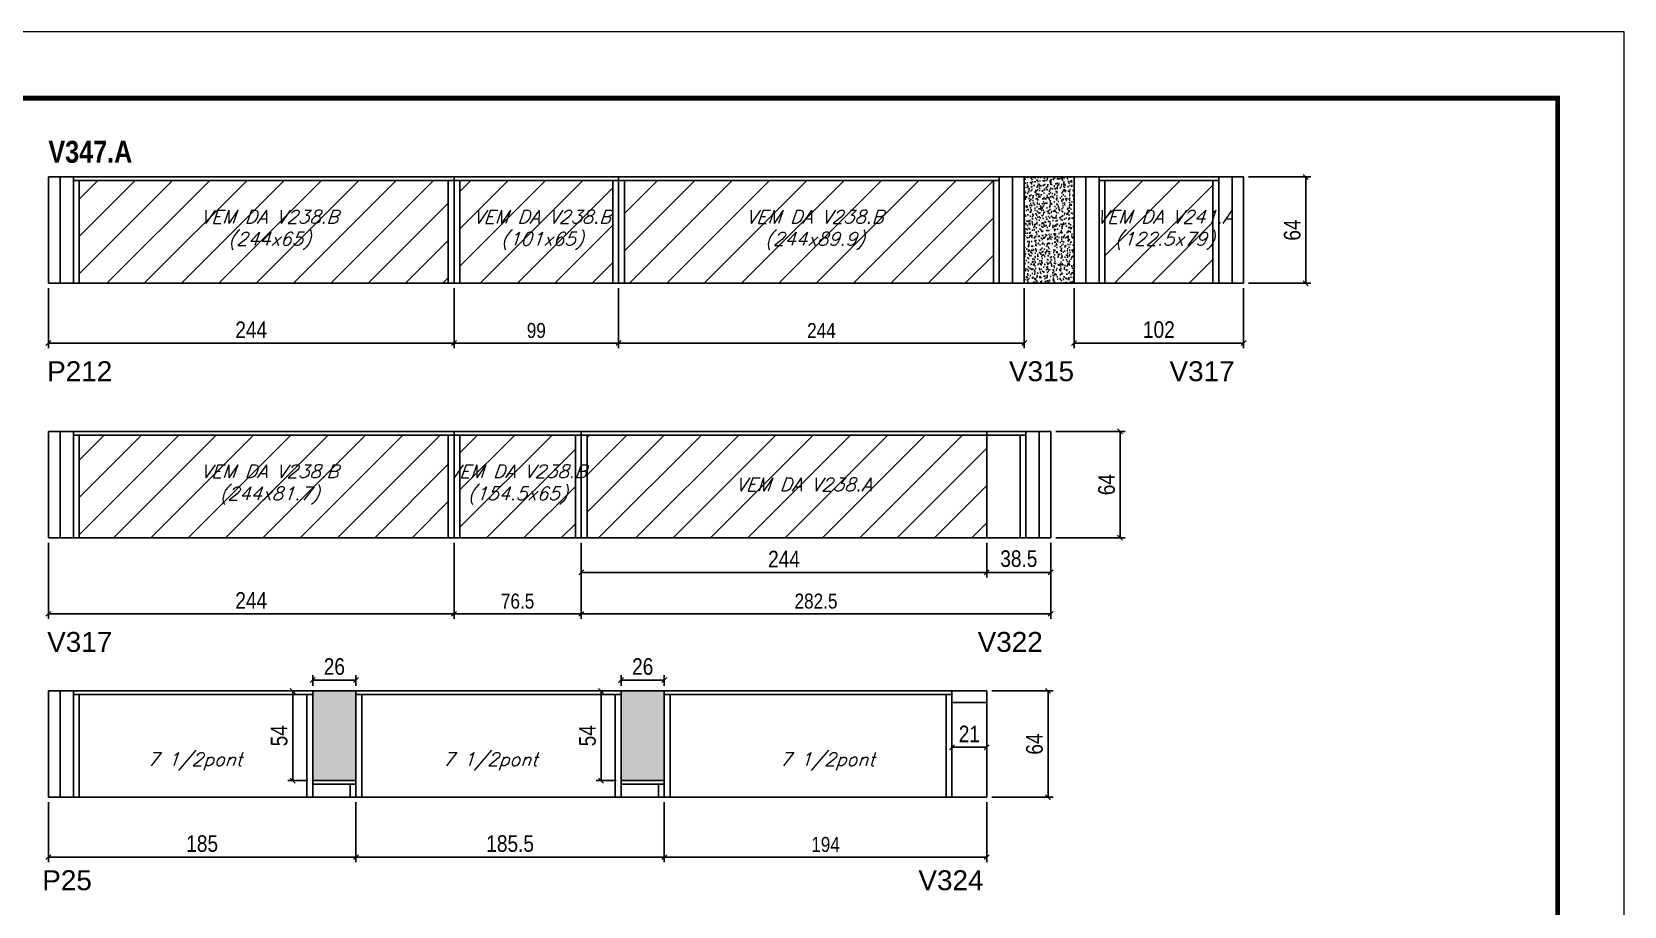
# Model space of a CAD drawing. Extents: x 13154 to 22413, y 1253 to 30260.
# Drawn here: x 13682 to 14639, y 20154 to 20681 of the extents above; entities that cross this region are included whole.
import ezdxf

# ---------------------------------------------------------------- set-up
doc = ezdxf.new("R2010")
doc.units = 0
doc.linetypes.add('DASHED', pattern=[0.75, 0.5, -0.25])
for name, color, linetype in [('5', 5, 'Continuous'), ('COTA', 241, 'Continuous'), ('NOMENCLATURA', 7, 'Continuous'), ('Painéis', 200, 'Continuous'), ('SARR_2.2x7', 40, 'Continuous'), ('SARR_3.5x7', 81, 'Continuous'), ('texto', 7, 'Continuous')]:
    doc.layers.add(name, color=color, linetype=linetype)
for name, color, linetype, lineweight in [('Folhas', 255, 'Continuous', 9), ('Hachura', 251, 'Continuous', 9), ('SARRAFO DE PRESSAO', 251, 'DASHED', 9)]:
    doc.layers.add(name, color=color, linetype=linetype, lineweight=lineweight)
doc.styles.add('COTA TECNICA', font='techl___.ttf', dxfattribs={"height": 10})
doc.styles.add('COTA TECNICA-50', font='techl___.ttf', dxfattribs={"height": 9})
doc.styles.add('Romans', font='romans.shx')
doc.styles.get("Standard").update_dxf_attribs({"font": 'arial.ttf'})
doc.styles.add('TECNICA', font='techb___.ttf', dxfattribs={"height": 10})
doc.dimstyles.new('COTA PAINEL-50', dxfattribs={"dimtxt": 9, "dimasz": 3, "dimexe": 3, "dimexo": 3, "dimgap": 3, "dimtad": 1, "dimdec": 1, "dimzin": 12, "dimdsep": 46, "dimtxsty": 'COTA TECNICA-50', "dimblk1": 'OBLIQUE', "dimblk2": 'OBLIQUE', "dimsah": 1, "dimcen": 0.9, "dimclrd": 4, "dimclre": 4, "dimclrt": 240, "dimadec": 1, "dimazin": 3, "dimtfac": 1, "dimtdec": 1, "dimtmove": 0, "dimatfit": 3, "dimfxl": 1, "dimtolj": 1, "dimtzin": 12, "dimarcsym": 0})
doc.dimstyles.new('PAINEL', dxfattribs={"dimtxt": 10, "dimasz": 3, "dimexe": 3, "dimexo": 3, "dimgap": 3, "dimtad": 1, "dimdec": 1, "dimzin": 12, "dimdsep": 46, "dimtxsty": 'COTA TECNICA', "dimblk1": 'OBLIQUE', "dimblk2": 'OBLIQUE', "dimsah": 1, "dimcen": 0.9, "dimclrd": 4, "dimclre": 4, "dimclrt": 240, "dimadec": 1, "dimazin": 3, "dimtfac": 1, "dimtdec": 1, "dimtmove": 0, "dimatfit": 3, "dimfxl": 1, "dimtolj": 1, "dimtzin": 12, "dimarcsym": 0})

# ---------------------------------------------------------------- blocks, each defined once
blk = doc.blocks.new('9999999999')
at = {"layer": 'Folhas'}
blk.add_lwpolyline([(98138.98, 34190.21), (99623.98, 34190.21), (99623.98, 35240.21), (98138.98, 35240.21)], close=True, dxfattribs=at)
at = {"layer": 'Folhas', "color": 30, "const_width": 3}
blk.add_lwpolyline([(98213.98, 34230.21), (99583.98, 34230.21), (99583.98, 35200.21), (98213.98, 35200.21)], close=True, dxfattribs=at)
blk = doc.blocks.new('_Oblique')
at = {"color": 0, "linetype": 'ByBlock', "lineweight": -2}
blk.add_line((-0.5, -0.5), (0.5, 0.5), dxfattribs=at)
blk = doc.blocks.new('*D17')
at = {"layer": 'COTA', "color": 4, "linetype": 'ByBlock', "lineweight": -2, "transparency": 16777216}
for p, q in [((13935.48, 20526.24), (13935.48, 20490.16)), ((14034.48, 20526.24), (14034.48, 20490.16)), ((13935.48, 20493.16), (14034.48, 20493.16))]:
    blk.add_line(p, q, dxfattribs=at)
at = {"layer": 'Defpoints', "color": 0, "linetype": 'ByBlock', "transparency": 16777216}
for p in [(13935.48, 20529.24), (14034.48, 20529.24), (14034.48, 20493.16)]:
    blk.add_point(p, dxfattribs=at)
at = {"layer": 'COTA', "color": 4, "linetype": 'ByBlock', "lineweight": -2, "transparency": 16777216, "xscale": 3, "yscale": 3, "zscale": 3, "rotation": 180}
blk.add_blockref('_Oblique', (13935.48, 20493.16), dxfattribs=at)
at = {"layer": 'COTA', "color": 4, "linetype": 'ByBlock', "lineweight": -2, "transparency": 16777216, "xscale": 3, "yscale": 3, "zscale": 3}
blk.add_blockref('_Oblique', (14034.48, 20493.16), dxfattribs=at)
at = {"layer": 'COTA', "color": 240, "linetype": 'ByBlock', "transparency": 16777216, "insert": (13984.98, 20500.73), "char_height": 9, "attachment_point": 5, "style": 'COTA TECNICA-50'}
blk.add_mtext('\\A1;99', dxfattribs=at)
blk = doc.blocks.new('*D677')
at = {"layer": 'COTA', "color": 4, "linetype": 'ByBlock', "lineweight": -2, "transparency": 16777216}
for p, q in [((14034.48, 20526.24), (14034.48, 20490.16)), ((14278.48, 20526.24), (14278.48, 20490.16)), ((14034.48, 20493.16), (14278.48, 20493.16))]:
    blk.add_line(p, q, dxfattribs=at)
at = {"layer": 'Defpoints', "color": 0, "linetype": 'ByBlock', "transparency": 16777216}
for p in [(14034.48, 20529.24), (14278.48, 20529.24), (14278.48, 20493.16)]:
    blk.add_point(p, dxfattribs=at)
at = {"layer": 'COTA', "color": 4, "linetype": 'ByBlock', "lineweight": -2, "transparency": 16777216, "xscale": 3, "yscale": 3, "zscale": 3, "rotation": 180}
blk.add_blockref('_Oblique', (14034.48, 20493.16), dxfattribs=at)
at = {"layer": 'COTA', "color": 4, "linetype": 'ByBlock', "lineweight": -2, "transparency": 16777216, "xscale": 3, "yscale": 3, "zscale": 3}
blk.add_blockref('_Oblique', (14278.48, 20493.16), dxfattribs=at)
at = {"layer": 'COTA', "color": 240, "linetype": 'ByBlock', "transparency": 16777216, "insert": (14156.48, 20500.72), "char_height": 9, "attachment_point": 5, "style": 'COTA TECNICA-50'}
blk.add_mtext('\\A1;244', dxfattribs=at)
blk = doc.blocks.new('*D678')
at = {"layer": 'COTA', "color": 4, "linetype": 'ByBlock', "lineweight": -2, "transparency": 16777216}
for p, q in [((13691.48, 20526.24), (13691.48, 20490.16)), ((13935.48, 20526.24), (13935.48, 20490.16)), ((13935.48, 20493.16), (13691.48, 20493.16))]:
    blk.add_line(p, q, dxfattribs=at)
at = {"layer": 'Defpoints', "color": 0, "linetype": 'ByBlock', "transparency": 16777216}
for p in [(13691.48, 20529.24), (13935.48, 20529.24), (13691.48, 20493.16)]:
    blk.add_point(p, dxfattribs=at)
at = {"layer": 'COTA', "color": 4, "linetype": 'ByBlock', "lineweight": -2, "transparency": 16777216, "xscale": 3, "yscale": 3, "zscale": 3, "rotation": 180}
blk.add_blockref('_Oblique', (13691.48, 20493.16), dxfattribs=at)
at = {"layer": 'COTA', "color": 4, "linetype": 'ByBlock', "lineweight": -2, "transparency": 16777216, "xscale": 3, "yscale": 3, "zscale": 3}
blk.add_blockref('_Oblique', (13935.48, 20493.16), dxfattribs=at)
at = {"layer": 'COTA', "color": 240, "linetype": 'ByBlock', "transparency": 16777216, "insert": (13813.48, 20501.23), "char_height": 10, "attachment_point": 5, "style": 'COTA TECNICA'}
blk.add_mtext('\\A1;244', dxfattribs=at)
blk = doc.blocks.new('*D679')
at = {"layer": 'COTA', "color": 4, "linetype": 'ByBlock', "lineweight": -2, "transparency": 16777216}
for p, q in [((14308.48, 20526.24), (14308.48, 20490.16)), ((14410.48, 20526.24), (14410.48, 20490.16)), ((14308.48, 20493.16), (14410.48, 20493.16))]:
    blk.add_line(p, q, dxfattribs=at)
at = {"layer": 'Defpoints', "color": 0, "linetype": 'ByBlock', "transparency": 16777216}
for p in [(14308.48, 20529.24), (14410.48, 20529.24), (14410.48, 20493.16)]:
    blk.add_point(p, dxfattribs=at)
at = {"layer": 'COTA', "color": 4, "linetype": 'ByBlock', "lineweight": -2, "transparency": 16777216, "xscale": 3, "yscale": 3, "zscale": 3, "rotation": 180}
blk.add_blockref('_Oblique', (14308.48, 20493.16), dxfattribs=at)
at = {"layer": 'COTA', "color": 4, "linetype": 'ByBlock', "lineweight": -2, "transparency": 16777216, "xscale": 3, "yscale": 3, "zscale": 3}
blk.add_blockref('_Oblique', (14410.48, 20493.16), dxfattribs=at)
at = {"layer": 'COTA', "color": 240, "linetype": 'ByBlock', "transparency": 16777216, "insert": (14359.48, 20501.26), "char_height": 10, "attachment_point": 5, "style": 'COTA TECNICA'}
blk.add_mtext('\\A1;102', dxfattribs=at)
blk = doc.blocks.new('*D680')
at = {"layer": 'COTA', "color": 4, "linetype": 'ByBlock', "lineweight": -2, "transparency": 16777216}
for p, q in [((14413.48, 20593.24), (14450.86, 20593.24)), ((14447.86, 20593.24), (14447.86, 20529.24)), ((14413.48, 20529.24), (14450.86, 20529.24))]:
    blk.add_line(p, q, dxfattribs=at)
at = {"layer": 'Defpoints', "color": 0, "linetype": 'ByBlock', "transparency": 16777216}
for p in [(14410.48, 20593.24), (14410.48, 20529.24), (14447.86, 20529.24)]:
    blk.add_point(p, dxfattribs=at)
at = {"layer": 'COTA', "color": 4, "linetype": 'ByBlock', "lineweight": -2, "transparency": 16777216, "xscale": 3, "yscale": 3, "zscale": 3}
for p, rotation in [((14447.86, 20593.24), 90), ((14447.86, 20529.24), 270)]:
    blk.add_blockref('_Oblique', p, dxfattribs=dict(at, rotation=rotation))
at = {"layer": 'COTA', "color": 240, "linetype": 'ByBlock', "transparency": 16777216, "insert": (14439.76, 20561.24), "char_height": 10, "attachment_point": 5, "rotation": 90, "style": 'COTA TECNICA'}
blk.add_mtext('\\A1;64', dxfattribs=at)
blk = doc.blocks.new('*D18')
at = {"layer": 'COTA', "color": 4, "linetype": 'ByBlock', "lineweight": -2, "transparency": 16777216}
for p, q in [((13935.48, 20372.99), (13935.48, 20327.2)), ((14011.98, 20372.99), (14011.98, 20327.2)), ((13935.48, 20330.2), (14011.98, 20330.2))]:
    blk.add_line(p, q, dxfattribs=at)
at = {"layer": 'Defpoints', "color": 0, "linetype": 'ByBlock', "transparency": 16777216}
for p in [(13935.48, 20375.99), (14011.98, 20375.99), (14011.98, 20330.2)]:
    blk.add_point(p, dxfattribs=at)
at = {"layer": 'COTA', "color": 4, "linetype": 'ByBlock', "lineweight": -2, "transparency": 16777216, "xscale": 3, "yscale": 3, "zscale": 3, "rotation": 180}
blk.add_blockref('_Oblique', (13935.48, 20330.2), dxfattribs=at)
at = {"layer": 'COTA', "color": 4, "linetype": 'ByBlock', "lineweight": -2, "transparency": 16777216, "xscale": 3, "yscale": 3, "zscale": 3}
blk.add_blockref('_Oblique', (14011.98, 20330.2), dxfattribs=at)
at = {"layer": 'COTA', "color": 240, "linetype": 'ByBlock', "transparency": 16777216, "insert": (13973.73, 20337.79), "char_height": 9, "attachment_point": 5, "style": 'COTA TECNICA-50'}
blk.add_mtext('\\A1;76.5', dxfattribs=at)
blk = doc.blocks.new('*D681')
at = {"layer": 'COTA', "color": 4, "linetype": 'ByBlock', "lineweight": -2, "transparency": 16777216}
for p, q in [((14011.98, 20372.99), (14011.98, 20327.2)), ((14294.48, 20372.99), (14294.48, 20327.2)), ((14011.98, 20330.2), (14294.48, 20330.2))]:
    blk.add_line(p, q, dxfattribs=at)
at = {"layer": 'Defpoints', "color": 0, "linetype": 'ByBlock', "transparency": 16777216}
for p in [(14011.98, 20375.99), (14294.48, 20375.99), (14294.48, 20330.2)]:
    blk.add_point(p, dxfattribs=at)
at = {"layer": 'COTA', "color": 4, "linetype": 'ByBlock', "lineweight": -2, "transparency": 16777216, "xscale": 3, "yscale": 3, "zscale": 3, "rotation": 180}
blk.add_blockref('_Oblique', (14011.98, 20330.2), dxfattribs=at)
at = {"layer": 'COTA', "color": 4, "linetype": 'ByBlock', "lineweight": -2, "transparency": 16777216, "xscale": 3, "yscale": 3, "zscale": 3}
blk.add_blockref('_Oblique', (14294.48, 20330.2), dxfattribs=at)
at = {"layer": 'COTA', "color": 240, "linetype": 'ByBlock', "transparency": 16777216, "insert": (14153.23, 20337.81), "char_height": 9, "attachment_point": 5, "style": 'COTA TECNICA-50'}
blk.add_mtext('\\A1;282.5', dxfattribs=at)
blk = doc.blocks.new('*D682')
at = {"layer": 'COTA', "color": 4, "linetype": 'ByBlock', "lineweight": -2, "transparency": 16777216}
for p, q in [((13691.48, 20372.99), (13691.48, 20327.2)), ((13935.48, 20372.99), (13935.48, 20327.2)), ((13935.48, 20330.2), (13691.48, 20330.2))]:
    blk.add_line(p, q, dxfattribs=at)
at = {"layer": 'Defpoints', "color": 0, "linetype": 'ByBlock', "transparency": 16777216}
for p in [(13691.48, 20375.99), (13935.48, 20375.99), (13691.48, 20330.2)]:
    blk.add_point(p, dxfattribs=at)
at = {"layer": 'COTA', "color": 4, "linetype": 'ByBlock', "lineweight": -2, "transparency": 16777216, "xscale": 3, "yscale": 3, "zscale": 3, "rotation": 180}
blk.add_blockref('_Oblique', (13691.48, 20330.2), dxfattribs=at)
at = {"layer": 'COTA', "color": 4, "linetype": 'ByBlock', "lineweight": -2, "transparency": 16777216, "xscale": 3, "yscale": 3, "zscale": 3}
blk.add_blockref('_Oblique', (13935.48, 20330.2), dxfattribs=at)
at = {"layer": 'COTA', "color": 240, "linetype": 'ByBlock', "transparency": 16777216, "insert": (13813.48, 20338.27), "char_height": 10, "attachment_point": 5, "style": 'COTA TECNICA'}
blk.add_mtext('\\A1;244', dxfattribs=at)
blk = doc.blocks.new('*D683')
at = {"layer": 'COTA', "color": 4, "linetype": 'ByBlock', "lineweight": -2, "transparency": 16777216}
for p, q in [((14297.48, 20439.99), (14339.15, 20439.99)), ((14336.15, 20439.99), (14336.15, 20375.99)), ((14297.48, 20375.99), (14339.15, 20375.99))]:
    blk.add_line(p, q, dxfattribs=at)
at = {"layer": 'Defpoints', "color": 0, "linetype": 'ByBlock', "transparency": 16777216}
for p in [(14294.48, 20439.99), (14294.48, 20375.99), (14336.15, 20375.99)]:
    blk.add_point(p, dxfattribs=at)
at = {"layer": 'COTA', "color": 4, "linetype": 'ByBlock', "lineweight": -2, "transparency": 16777216, "xscale": 3, "yscale": 3, "zscale": 3}
for p, rotation in [((14336.15, 20439.99), 90), ((14336.15, 20375.99), 270)]:
    blk.add_blockref('_Oblique', p, dxfattribs=dict(at, rotation=rotation))
at = {"layer": 'COTA', "color": 240, "linetype": 'ByBlock', "transparency": 16777216, "insert": (14328.05, 20407.99), "char_height": 10, "attachment_point": 5, "rotation": 90, "style": 'COTA TECNICA'}
blk.add_mtext('\\A1;64', dxfattribs=at)
blk = doc.blocks.new('*D698')
at = {"layer": 'COTA', "color": 4, "linetype": 'ByBlock', "lineweight": -2, "transparency": 16777216}
for p, q in [((14061.98, 20216.8), (14061.98, 20180.71)), ((14255.98, 20216.8), (14255.98, 20180.71)), ((14061.98, 20183.71), (14255.98, 20183.71))]:
    blk.add_line(p, q, dxfattribs=at)
at = {"layer": 'Defpoints', "color": 0, "linetype": 'ByBlock', "transparency": 16777216}
for p in [(14061.98, 20219.8), (14255.98, 20219.8), (14255.98, 20183.71)]:
    blk.add_point(p, dxfattribs=at)
at = {"layer": 'COTA', "color": 4, "linetype": 'ByBlock', "lineweight": -2, "transparency": 16777216, "xscale": 3, "yscale": 3, "zscale": 3, "rotation": 180}
blk.add_blockref('_Oblique', (14061.98, 20183.71), dxfattribs=at)
at = {"layer": 'COTA', "color": 4, "linetype": 'ByBlock', "lineweight": -2, "transparency": 16777216, "xscale": 3, "yscale": 3, "zscale": 3}
blk.add_blockref('_Oblique', (14255.98, 20183.71), dxfattribs=at)
at = {"layer": 'COTA', "color": 240, "linetype": 'ByBlock', "transparency": 16777216, "insert": (14158.98, 20191.31), "char_height": 9, "attachment_point": 5, "style": 'COTA TECNICA-50'}
blk.add_mtext('\\A1;194', dxfattribs=at)
blk = doc.blocks.new('*D699')
at = {"layer": 'COTA', "color": 4, "linetype": 'ByBlock', "lineweight": -2, "transparency": 16777216}
for p, q in [((13876.48, 20216.8), (13876.48, 20180.71)), ((14061.98, 20216.8), (14061.98, 20180.71)), ((14061.98, 20183.71), (13876.48, 20183.71))]:
    blk.add_line(p, q, dxfattribs=at)
at = {"layer": 'Defpoints', "color": 0, "linetype": 'ByBlock', "transparency": 16777216}
for p in [(13876.48, 20219.8), (14061.98, 20219.8), (13876.48, 20183.71)]:
    blk.add_point(p, dxfattribs=at)
at = {"layer": 'COTA', "color": 4, "linetype": 'ByBlock', "lineweight": -2, "transparency": 16777216, "xscale": 3, "yscale": 3, "zscale": 3, "rotation": 180}
blk.add_blockref('_Oblique', (13876.48, 20183.71), dxfattribs=at)
at = {"layer": 'COTA', "color": 4, "linetype": 'ByBlock', "lineweight": -2, "transparency": 16777216, "xscale": 3, "yscale": 3, "zscale": 3}
blk.add_blockref('_Oblique', (14061.98, 20183.71), dxfattribs=at)
at = {"layer": 'COTA', "color": 240, "linetype": 'ByBlock', "transparency": 16777216, "insert": (13969.23, 20191.84), "char_height": 10, "attachment_point": 5, "style": 'COTA TECNICA'}
blk.add_mtext('\\A1;185.5', dxfattribs=at)
blk = doc.blocks.new('*D700')
at = {"layer": 'COTA', "color": 4, "linetype": 'ByBlock', "lineweight": -2, "transparency": 16777216}
for p, q in [((13691.48, 20216.8), (13691.48, 20180.71)), ((13876.48, 20216.8), (13876.48, 20180.71)), ((13876.48, 20183.71), (13691.48, 20183.71))]:
    blk.add_line(p, q, dxfattribs=at)
at = {"layer": 'Defpoints', "color": 0, "linetype": 'ByBlock', "transparency": 16777216}
for p in [(13691.48, 20219.8), (13876.48, 20219.8), (13691.48, 20183.71)]:
    blk.add_point(p, dxfattribs=at)
at = {"layer": 'COTA', "color": 4, "linetype": 'ByBlock', "lineweight": -2, "transparency": 16777216, "xscale": 3, "yscale": 3, "zscale": 3, "rotation": 180}
blk.add_blockref('_Oblique', (13691.48, 20183.71), dxfattribs=at)
at = {"layer": 'COTA', "color": 4, "linetype": 'ByBlock', "lineweight": -2, "transparency": 16777216, "xscale": 3, "yscale": 3, "zscale": 3}
blk.add_blockref('_Oblique', (13876.48, 20183.71), dxfattribs=at)
at = {"layer": 'COTA', "color": 240, "linetype": 'ByBlock', "transparency": 16777216, "insert": (13783.98, 20191.84), "char_height": 10, "attachment_point": 5, "style": 'COTA TECNICA'}
blk.add_mtext('\\A1;185', dxfattribs=at)
blk = doc.blocks.new('*D701')
at = {"layer": 'COTA', "color": 4, "linetype": 'ByBlock', "lineweight": -2, "transparency": 16777216}
for p, q in [((14035.98, 20286.8), (14035.98, 20293.3)), ((14035.98, 20290.3), (14061.98, 20290.3)), ((14061.98, 20286.8), (14061.98, 20293.3))]:
    blk.add_line(p, q, dxfattribs=at)
at = {"layer": 'Defpoints', "color": 0, "linetype": 'ByBlock', "transparency": 16777216}
for p in [(14061.98, 20290.3), (14035.98, 20283.8), (14061.98, 20283.8)]:
    blk.add_point(p, dxfattribs=at)
at = {"layer": 'COTA', "color": 4, "linetype": 'ByBlock', "lineweight": -2, "transparency": 16777216, "xscale": 3, "yscale": 3, "zscale": 3, "rotation": 180}
blk.add_blockref('_Oblique', (14035.98, 20290.3), dxfattribs=at)
at = {"layer": 'COTA', "color": 4, "linetype": 'ByBlock', "lineweight": -2, "transparency": 16777216, "xscale": 3, "yscale": 3, "zscale": 3}
blk.add_blockref('_Oblique', (14061.98, 20290.3), dxfattribs=at)
at = {"layer": 'COTA', "color": 240, "linetype": 'ByBlock', "transparency": 16777216, "insert": (14048.98, 20298.41), "char_height": 10, "attachment_point": 5, "style": 'COTA TECNICA'}
blk.add_mtext('\\A1;26', dxfattribs=at)
blk = doc.blocks.new('*D702')
at = {"layer": 'COTA', "color": 4, "linetype": 'ByBlock', "lineweight": -2, "transparency": 16777216}
for p, q in [((13850.48, 20286.8), (13850.48, 20293.3)), ((13850.48, 20290.3), (13876.48, 20290.3)), ((13876.48, 20286.8), (13876.48, 20293.3))]:
    blk.add_line(p, q, dxfattribs=at)
at = {"layer": 'Defpoints', "color": 0, "linetype": 'ByBlock', "transparency": 16777216}
for p in [(13876.48, 20290.3), (13850.48, 20283.8), (13876.48, 20283.8)]:
    blk.add_point(p, dxfattribs=at)
at = {"layer": 'COTA', "color": 4, "linetype": 'ByBlock', "lineweight": -2, "transparency": 16777216, "xscale": 3, "yscale": 3, "zscale": 3, "rotation": 180}
blk.add_blockref('_Oblique', (13850.48, 20290.3), dxfattribs=at)
at = {"layer": 'COTA', "color": 4, "linetype": 'ByBlock', "lineweight": -2, "transparency": 16777216, "xscale": 3, "yscale": 3, "zscale": 3}
blk.add_blockref('_Oblique', (13876.48, 20290.3), dxfattribs=at)
at = {"layer": 'COTA', "color": 240, "linetype": 'ByBlock', "transparency": 16777216, "insert": (13863.48, 20298.41), "char_height": 10, "attachment_point": 5, "style": 'COTA TECNICA'}
blk.add_mtext('\\A1;26', dxfattribs=at)
blk = doc.blocks.new('*D703')
at = {"layer": 'COTA', "color": 4, "linetype": 'ByBlock', "lineweight": -2, "transparency": 16777216}
for p, q in [((14032.98, 20283.8), (14020.92, 20283.8)), ((14023.92, 20229.8), (14023.92, 20283.8)), ((14032.98, 20229.8), (14020.92, 20229.8))]:
    blk.add_line(p, q, dxfattribs=at)
at = {"layer": 'Defpoints', "color": 0, "linetype": 'ByBlock', "transparency": 16777216}
for p in [(14023.92, 20283.8), (14035.98, 20283.8), (14035.98, 20229.8)]:
    blk.add_point(p, dxfattribs=at)
at = {"layer": 'COTA', "color": 4, "linetype": 'ByBlock', "lineweight": -2, "transparency": 16777216, "xscale": 3, "yscale": 3, "zscale": 3}
for p, rotation in [((14023.92, 20283.8), 90), ((14023.92, 20229.8), 270)]:
    blk.add_blockref('_Oblique', p, dxfattribs=dict(at, rotation=rotation))
at = {"layer": 'COTA', "color": 240, "linetype": 'ByBlock', "transparency": 16777216, "insert": (14015.81, 20256.8), "char_height": 10, "attachment_point": 5, "rotation": 90, "style": 'COTA TECNICA'}
blk.add_mtext('\\A1;54', dxfattribs=at)
blk = doc.blocks.new('*D23')
at = {"layer": 'COTA', "color": 4, "linetype": 'ByBlock', "lineweight": -2, "transparency": 16777216}
for p, q in [((13847.48, 20283.8), (13835.42, 20283.8)), ((13838.42, 20229.8), (13838.42, 20283.8)), ((13847.48, 20229.8), (13835.42, 20229.8))]:
    blk.add_line(p, q, dxfattribs=at)
at = {"layer": 'Defpoints', "color": 0, "linetype": 'ByBlock', "transparency": 16777216}
for p in [(13838.42, 20283.8), (13850.48, 20283.8), (13850.48, 20229.8)]:
    blk.add_point(p, dxfattribs=at)
at = {"layer": 'COTA', "color": 4, "linetype": 'ByBlock', "lineweight": -2, "transparency": 16777216, "xscale": 3, "yscale": 3, "zscale": 3}
for p, rotation in [((13838.42, 20283.8), 90), ((13838.42, 20229.8), 270)]:
    blk.add_blockref('_Oblique', p, dxfattribs=dict(at, rotation=rotation))
at = {"layer": 'COTA', "color": 240, "linetype": 'ByBlock', "transparency": 16777216, "insert": (13830.31, 20256.8), "char_height": 10, "attachment_point": 5, "rotation": 90, "style": 'COTA TECNICA'}
blk.add_mtext('\\A1;54', dxfattribs=at)
blk = doc.blocks.new('*D704')
at = {"layer": 'COTA', "color": 4, "linetype": 'ByBlock', "lineweight": -2, "transparency": 16777216}
for p, q in [((14234.98, 20249.83), (14255.98, 20249.83)), ((14234.98, 20248.8), (14234.98, 20246.83)), ((14255.98, 20248.8), (14255.98, 20246.83))]:
    blk.add_line(p, q, dxfattribs=at)
at = {"layer": 'Defpoints', "color": 0, "linetype": 'ByBlock', "transparency": 16777216}
for p in [(14234.98, 20251.8), (14255.98, 20251.8), (14255.98, 20249.83)]:
    blk.add_point(p, dxfattribs=at)
at = {"layer": 'COTA', "color": 4, "linetype": 'ByBlock', "lineweight": -2, "transparency": 16777216, "xscale": 3, "yscale": 3, "zscale": 3, "rotation": 180}
blk.add_blockref('_Oblique', (14234.98, 20249.83), dxfattribs=at)
at = {"layer": 'COTA', "color": 4, "linetype": 'ByBlock', "lineweight": -2, "transparency": 16777216, "xscale": 3, "yscale": 3, "zscale": 3}
blk.add_blockref('_Oblique', (14255.98, 20249.83), dxfattribs=at)
at = {"layer": 'COTA', "color": 240, "linetype": 'ByBlock', "transparency": 16777216, "insert": (14245.48, 20257.89), "char_height": 10, "attachment_point": 5, "style": 'COTA TECNICA'}
blk.add_mtext('\\A1;21', dxfattribs=at)
blk = doc.blocks.new('*D708')
at = {"layer": 'COTA', "color": 4, "linetype": 'ByBlock', "lineweight": -2, "transparency": 16777216}
for p, q in [((14258.98, 20283.8), (14295.81, 20283.8)), ((14292.81, 20219.8), (14292.81, 20283.8)), ((14258.98, 20219.8), (14295.81, 20219.8))]:
    blk.add_line(p, q, dxfattribs=at)
at = {"layer": 'Defpoints', "color": 0, "linetype": 'ByBlock', "transparency": 16777216}
for p in [(14255.98, 20283.8), (14292.81, 20283.8), (14255.98, 20219.8)]:
    blk.add_point(p, dxfattribs=at)
at = {"layer": 'COTA', "color": 4, "linetype": 'ByBlock', "lineweight": -2, "transparency": 16777216, "xscale": 3, "yscale": 3, "zscale": 3}
for p, rotation in [((14292.81, 20283.8), 90), ((14292.81, 20219.8), 270)]:
    blk.add_blockref('_Oblique', p, dxfattribs=dict(at, rotation=rotation))
at = {"layer": 'COTA', "color": 240, "linetype": 'ByBlock', "transparency": 16777216, "insert": (14284.71, 20251.8), "char_height": 10, "attachment_point": 5, "rotation": 90, "style": 'COTA TECNICA'}
blk.add_mtext('\\A1;64', dxfattribs=at)
blk = doc.blocks.new('*D3317')
at = {"layer": 'COTA', "color": 4, "lineweight": -2, "transparency": 16777216}
for p, q in [((14011.98, 20372.99), (14011.98, 20352.11)), ((14255.98, 20372.99), (14255.98, 20352.11)), ((14011.98, 20355.11), (14255.98, 20355.11))]:
    blk.add_line(p, q, dxfattribs=at)
at = {"layer": 'Defpoints', "color": 0, "transparency": 16777216}
for p in [(14011.98, 20375.99), (14255.98, 20375.99), (14255.98, 20355.11)]:
    blk.add_point(p, dxfattribs=at)
at = {"layer": 'COTA', "color": 4, "lineweight": -2, "transparency": 16777216, "xscale": 3, "yscale": 3, "zscale": 3, "rotation": 180}
blk.add_blockref('_Oblique', (14011.98, 20355.11), dxfattribs=at)
at = {"layer": 'COTA', "color": 4, "lineweight": -2, "transparency": 16777216, "xscale": 3, "yscale": 3, "zscale": 3}
blk.add_blockref('_Oblique', (14255.98, 20355.11), dxfattribs=at)
at = {"layer": 'COTA', "color": 240, "transparency": 16777216, "insert": (14133.98, 20363.19), "char_height": 10, "attachment_point": 5, "style": 'COTA TECNICA'}
blk.add_mtext('\\A1;244', dxfattribs=at)
blk = doc.blocks.new('*D3318')
at = {"layer": 'COTA', "color": 4, "lineweight": -2, "transparency": 16777216}
for p, q in [((14255.98, 20372.99), (14255.98, 20352.11)), ((14294.48, 20372.99), (14294.48, 20352.11)), ((14255.98, 20355.11), (14294.48, 20355.11))]:
    blk.add_line(p, q, dxfattribs=at)
at = {"layer": 'Defpoints', "color": 0, "transparency": 16777216}
for p in [(14255.98, 20375.99), (14294.48, 20375.99), (14294.48, 20355.11)]:
    blk.add_point(p, dxfattribs=at)
at = {"layer": 'COTA', "color": 4, "lineweight": -2, "transparency": 16777216, "xscale": 3, "yscale": 3, "zscale": 3, "rotation": 180}
blk.add_blockref('_Oblique', (14255.98, 20355.11), dxfattribs=at)
at = {"layer": 'COTA', "color": 4, "lineweight": -2, "transparency": 16777216, "xscale": 3, "yscale": 3, "zscale": 3}
blk.add_blockref('_Oblique', (14294.48, 20355.11), dxfattribs=at)
at = {"layer": 'COTA', "color": 240, "transparency": 16777216, "insert": (14275.23, 20363.35), "char_height": 10, "attachment_point": 5, "style": 'COTA TECNICA'}
blk.add_mtext('\\A1;38.5', dxfattribs=at)

msp = doc.modelspace()

# ---------------------------------------------------------------- hatches: boundary and pattern name
at = {"layer": 'COTA', "linetype": 'ByBlock'}
h = msp.add_hatch(dxfattribs=at)
h.set_pattern_fill('AR-CONC', color=256, scale=0.03)
h.set_pattern_definition([(50, (-120678.61, -6120.9034), (5.46554007, -0.47817257), [0.5715, -6.2865]), (355, (-120678.61, -6120.9034), (-1.05730264, 5.73170536), [0.4572, -5.02921753]), (100.4514447, (-120678.1545, -6120.943), (4.40823741, 5.25353256), [0.48570026, -5.34270734]), (46.1842, (-120678.61, -6119.3794), (8.13237123, -1.26126984), [0.85725, -9.42975]), (96.6355576, (-120677.932, -6119.4845), (7.122124, 7.42278374), [0.7285507, -8.01406824]), (351.184151, (-120678.61, -6119.379), (7.122124, 7.42278374), [0.685799, -7.54379196]), (21, (-120677.848, -6119.7604), (4.54843174, -3.06795595), [0.5715, -6.2865]), (326, (-120677.848, -6119.7604), (1.85406085, 5.52563898), [0.4572, -5.0292]), (71.451445, (-120677.469, -6120.016), (6.40249258, 2.45768307), [0.48570026, -5.34269813]), (37.5, (-120678.61, -6120.9034), (0.092658098, 2.536651166), [0, -4.96824, 0, -5.1054, 0, -5.04825]), (7.5, (-120678.61, -6120.9034), (2.004589875, 3.005417245), [0, -2.91084, 0, -4.85394, 0, -1.92405]), (327.5, (-120680.3092, -6120.9034), (4.067717855, -0.17186232), [0, -1.905, 0, -5.9436, 0, -7.8867]), (317.5, (-120681.071, -6120.9034), (4.44387544, 0.76279473), [0, -2.4765, 0, -3.94716, 0, -5.6007])])
h.paths.add_polyline_path([(14278.48, 20529.24), (14308.48, 20529.24), (14308.48, 20593.24), (14278.48, 20593.24)])
h = msp.add_hatch(dxfattribs=at)
h.set_pattern_fill('AR-CONC', color=256, scale=0.03)
h.set_pattern_definition([(50, (-115866.6203, -5336.358), (5.46554007, -0.47817257), [0.5715, -6.2865]), (355, (-115866.62, -5336.358), (-1.05730264, 5.73170536), [0.4572, -5.02921753]), (100.4514447, (-115866.165, -5336.3977), (4.40823741, 5.25353256), [0.48570026, -5.34270734]), (46.1842, (-115866.62, -5334.834), (8.13237123, -1.26126984), [0.85725, -9.42975]), (96.6355576, (-115865.9426, -5334.939), (7.122124, 7.42278374), [0.7285507, -8.01406824]), (351.184151, (-115866.62, -5334.834), (7.122124, 7.42278374), [0.685799, -7.54379196]), (21, (-115865.8583, -5335.215), (4.54843174, -3.06795595), [0.5715, -6.2865]), (326, (-115865.858, -5335.215), (1.85406085, 5.52563898), [0.4572, -5.0292]), (71.451445, (-115865.479, -5335.4705), (6.40249258, 2.45768307), [0.48570026, -5.34269813]), (37.5, (-115866.6203, -5336.3579), (0.092658098, 2.536651166), [0, -4.96824, 0, -5.1054, 0, -5.04825]), (7.5, (-115866.6203, -5336.3579), (2.004589875, 3.005417245), [0, -2.91084, 0, -4.85394, 0, -1.92405]), (327.5, (-115868.3195, -5336.3579), (4.067717855, -0.17186232), [0, -1.905, 0, -5.9436, 0, -7.8867]), (317.5, (-115869.0815, -5336.358), (4.44387544, 0.76279473), [0, -2.4765, 0, -3.94716, 0, -5.6007])])
h.paths.add_polyline_path([(13850.48, 20229.8), (13876.48, 20229.8), (13876.48, 20283.8), (13850.48, 20283.8)])
h.paths.add_polyline_path([(14061.98, 20283.8), (14035.98, 20283.8), (14035.98, 20229.8), (14061.98, 20229.8)])
at = {"layer": 'Hachura', "linetype": 'ByBlock'}
h = msp.add_hatch(dxfattribs=at)
h.set_pattern_fill('ANSI31', color=256, scale=5)
h.paths.add_polyline_path([(13931.98, 20375.99), (13931.98, 20437.79), (13709.98, 20437.79), (13709.98, 20375.99)])
h.paths.add_polyline_path([(13938.98, 20437.79), (13938.98, 20375.99), (14008.48, 20375.99), (14008.48, 20437.79)])
h.paths.add_polyline_path([(14255.98, 20375.99), (14255.98, 20437.79), (14015.48, 20437.79), (14015.48, 20375.99)])
h.paths.add_polyline_path([(13931.98, 20529.24), (13931.98, 20591.04), (13709.98, 20591.04), (13709.98, 20529.24)])
h.paths.add_polyline_path([(14030.98, 20529.24), (14030.98, 20591.04), (13938.98, 20591.04), (13938.98, 20529.24)])
h.paths.add_polyline_path([(14259.98, 20529.24), (14259.98, 20591.04), (14037.98, 20591.04), (14037.98, 20529.24)])
h.paths.add_polyline_path([(14391.98, 20529.24), (14391.98, 20591.04), (14326.98, 20591.04), (14326.98, 20529.24)])

# ---------------------------------------------------------------- linework, layer by layer
at = {"layer": 'COTA', "linetype": 'ByBlock'}
for p, q in [((13706.48, 20593.24), (13706.48, 20529.24)), ((14308.48, 20593.24), (14278.48, 20593.24)), ((14323.48, 20593.24), (14323.48, 20529.24)), ((14395.48, 20593.24), (14395.48, 20529.24)), ((14308.48, 20529.24), (14278.48, 20529.24)), ((13706.48, 20439.99), (13706.48, 20375.99)), ((13850.48, 20283.8), (13876.48, 20283.8)), ((14035.98, 20283.8), (14061.98, 20283.8)), ((13850.48, 20229.8), (13850.48, 20219.8)), ((14035.98, 20229.8), (14035.98, 20219.8))]:
    msp.add_line(p, q, dxfattribs=at)
at = {"layer": 'Painéis', "linetype": 'Continuous'}
for p, q in [((13691.48, 20529.24), (13691.48, 20593.24)), ((13691.48, 20593.24), (14278.48, 20593.24)), ((13935.48, 20529.24), (13935.48, 20593.24)), ((14034.48, 20529.24), (14034.48, 20593.24)), ((14278.48, 20593.24), (14278.48, 20529.24)), ((14308.48, 20529.24), (14308.48, 20593.24)), ((14308.48, 20593.24), (14410.48, 20593.24)), ((14410.48, 20593.24), (14410.48, 20529.24)), ((14278.48, 20529.24), (13691.48, 20529.24)), ((14410.48, 20529.24), (14308.48, 20529.24)), ((13691.48, 20375.99), (13691.48, 20439.99)), ((13691.48, 20439.99), (14294.48, 20439.99)), ((13935.48, 20375.99), (13935.48, 20439.99)), ((14011.98, 20375.99), (14011.98, 20439.99)), ((14255.98, 20439.99), (14255.98, 20375.99)), ((14294.48, 20439.99), (14294.48, 20375.99)), ((14294.48, 20375.99), (13691.48, 20375.99)), ((13691.48, 20283.8), (13850.48, 20283.8)), ((13691.48, 20219.8), (13691.48, 20283.8)), ((13850.48, 20229.8), (13850.48, 20283.8)), ((13876.48, 20283.8), (14035.98, 20283.8)), ((13876.48, 20219.8), (13876.48, 20283.8)), ((14035.98, 20229.8), (14035.98, 20283.8)), ((14061.98, 20283.8), (14255.98, 20283.8)), ((14061.98, 20219.8), (14061.98, 20283.8)), ((14255.98, 20283.8), (14255.98, 20219.8)), ((13850.48, 20229.8), (13876.48, 20229.8)), ((14035.98, 20229.8), (14061.98, 20229.8)), ((14255.98, 20219.8), (13691.48, 20219.8))]:
    msp.add_line(p, q, dxfattribs=at)
at = {"layer": 'SARR_2.2x7', "linetype": 'Continuous'}
for p, q in [((13698.48, 20529.24), (13698.48, 20593.24)), ((13706.48, 20591.04), (13935.48, 20591.04)), ((13935.48, 20591.04), (14034.48, 20591.04)), ((14034.48, 20591.04), (14263.48, 20591.04)), ((14271.48, 20593.24), (14271.48, 20529.24)), ((14315.48, 20529.24), (14315.48, 20593.24)), ((14323.48, 20591.04), (14395.48, 20591.04)), ((14403.48, 20529.24), (14403.48, 20593.24)), ((13698.48, 20375.99), (13698.48, 20439.99)), ((13706.48, 20437.79), (13935.48, 20437.79)), ((13935.48, 20437.79), (14011.98, 20437.79)), ((14011.98, 20437.79), (14279.48, 20437.79)), ((14287.48, 20439.99), (14287.48, 20375.99)), ((13698.48, 20283.8), (13698.48, 20219.8)), ((13850.48, 20281.6), (13706.48, 20281.6)), ((14035.98, 20281.6), (13876.48, 20281.6)), ((14061.98, 20281.6), (14234.98, 20281.6)), ((14234.98, 20276.8), (14255.98, 20276.8)), ((13876.48, 20227.6), (13850.48, 20227.6)), ((14061.98, 20227.6), (14035.98, 20227.6))]:
    msp.add_line(p, q, dxfattribs=at)
at = {"layer": 'SARR_3.5x7'}
for p, q in [((13709.98, 20591.04), (13709.98, 20529.24)), ((13931.98, 20591.04), (13931.98, 20529.24)), ((13938.98, 20591.04), (13938.98, 20529.24)), ((14030.98, 20591.04), (14030.98, 20529.24)), ((14037.98, 20591.04), (14037.98, 20529.24)), ((14259.98, 20591.04), (14259.98, 20529.24)), ((14263.48, 20593.24), (14263.48, 20529.24)), ((14326.98, 20591.04), (14326.98, 20529.24)), ((14391.98, 20591.04), (14391.98, 20529.24)), ((13709.98, 20437.79), (13709.98, 20375.99)), ((13931.98, 20437.79), (13931.98, 20375.99)), ((13938.98, 20437.79), (13938.98, 20375.99)), ((14008.48, 20437.79), (14008.48, 20375.99)), ((14015.48, 20437.79), (14015.48, 20375.99)), ((14275.98, 20437.79), (14275.98, 20375.99)), ((14279.48, 20439.99), (14279.48, 20375.99)), ((13706.48, 20283.8), (13706.48, 20219.8)), ((13709.98, 20281.6), (13709.98, 20219.8)), ((13846.98, 20281.6), (13846.98, 20219.8)), ((13879.98, 20281.6), (13879.98, 20219.8)), ((14032.48, 20281.6), (14032.48, 20219.8)), ((14065.48, 20281.6), (14065.48, 20219.8)), ((14231.48, 20281.6), (14231.48, 20219.8)), ((14234.98, 20283.8), (14234.98, 20219.8)), ((13872.98, 20227.6), (13872.98, 20219.8)), ((14058.48, 20227.6), (14058.48, 20219.8))]:
    msp.add_line(p, q, dxfattribs=at)

# ---------------------------------------------------------------- block references
at = {"layer": 'SARRAFO DE PRESSAO', "color": 6, "linetype": 'ByBlock'}
msp.add_blockref('9999999999', (-84984.6, -14559.63), dxfattribs=at)

# ---------------------------------------------------------------- texts
at = {"layer": '5', "linetype": 'Continuous'}
for s, rotation, p in [('P212', 0.00004, (13690.74, 20470.26)), ('V315', 359.99996, (14269.33, 20470.26)), ('V317', 359.99996, (14365.89, 20470.26)), ('V317', 0.00004, (13690.74, 20307.3)), ('V322', 0.00004, (14250.48, 20307.3)), ('P25', 0.00004, (13687.78, 20163.82)), ('V324', 359.99996, (14214.84, 20163.82))]:
    msp.add_text(s, height=12, rotation=rotation, dxfattribs=at).set_placement(p)
at = {"layer": 'NOMENCLATURA', "style": 'TECNICA'}
msp.add_text('V347.A', height=13.2, dxfattribs=at).set_placement((13691.48, 20601.76))
at = {"layer": 'texto', "color": 2, "char_height": 8, "attachment_point": 5, "style": 'Romans'}
for s, insert in [('{\\Q19;\\C256;VEM DA V238.B\\P(244x65)}', (13824.48, 20561.24)), ('{\\Q19;\\C256;VEM DA V238.B\\P(101x65)}', (13988.48, 20561.24)), ('{\\Q19;\\C256;VEM DA V238.B\\P(244x89.9)}', (14152.48, 20561.24)), ('{\\Q19;\\C256;VEM DA V241.A\\P(122.5x79)}', (14362.98, 20561.24)), ('{\\Q19;\\C256;VEM DA V238.B\\P(244x81.7)}', (13824.48, 20407.99)), ('{\\Q19;\\C256;VEM DA V238.B\\P(154.5x65)}', (13973.73, 20407.99)), ('{\\Q19;\\C256;VEM DA V238.A}', (14145.73, 20407.99)), ('{\\Q19;\\C256;7 1/2pont}', (13779.48, 20241.3)), ('{\\Q19;\\C256;7 1/2pont}', (13957.23, 20241.3)), ('{\\Q19;\\C256;7 1/2pont}', (14159.98, 20241.3))]:
    msp.add_mtext(s, dxfattribs=dict(at, insert=insert))

# ---------------------------------------------------------------- dimensions: what is measured, and where the dimension line sits
at = {"layer": 'COTA', "linetype": 'ByBlock'}
for base, p1, p2, angle, picture, middle in [((14447.86, 20529.24), (14410.48, 20593.24), (14410.48, 20529.24), 90, '*D680', (14439.76, 20561.24)), ((13691.48, 20493.16), (13935.48, 20529.24), (13691.48, 20529.24), 180, '*D678', (13813.48, 20501.23)), ((14410.48, 20493.16), (14308.48, 20529.24), (14410.48, 20529.24), 180, '*D679', (14359.48, 20501.26)), ((14336.15, 20375.99), (14294.48, 20439.99), (14294.48, 20375.99), 90, '*D683', (14328.05, 20407.99)), ((13691.48, 20330.2), (13935.48, 20375.99), (13691.48, 20375.99), 180, '*D682', (13813.48, 20338.27)), ((13876.48, 20290.3), (13850.48, 20283.8), (13876.48, 20283.8), 180, '*D702', (13863.48, 20298.41)), ((14061.98, 20290.3), (14035.98, 20283.8), (14061.98, 20283.8), 180, '*D701', (14048.98, 20298.41)), ((13838.42, 20283.8), (13850.48, 20229.8), (13850.48, 20283.8), 90, '*D23', (13830.31, 20256.8)), ((14023.92, 20283.8), (14035.98, 20229.8), (14035.98, 20283.8), 90, '*D703', (14015.81, 20256.8)), ((14292.81, 20283.8), (14255.98, 20219.8), (14255.98, 20283.8), 90, '*D708', (14284.71, 20251.8)), ((13876.48, 20183.71), (14061.98, 20219.8), (13876.48, 20219.8), 180, '*D699', (13969.23, 20191.84))]:
    dim = msp.add_linear_dim(base=base, p1=p1, p2=p2, angle=angle, dimstyle='PAINEL', dxfattribs=at)
    dim.commit()
    dim.dimension.update_dxf_attribs({"geometry": picture, "text_midpoint": middle})
for base, p1, p2, dimstyle, override, picture, middle in [((14034.48, 20493.16), (13935.48, 20529.24), (14034.48, 20529.24), 'COTA PAINEL-50', {"dimarcsym": 1}, '*D17', (13984.98, 20500.73)), ((14011.98, 20330.2), (13935.48, 20375.99), (14011.98, 20375.99), 'COTA PAINEL-50', {"dimarcsym": 1}, '*D18', (13973.73, 20337.79)), ((13691.48, 20183.71), (13876.48, 20219.8), (13691.48, 20219.8), 'PAINEL', {"dimtmove": 1}, '*D700', (13783.98, 20191.84))]:
    dim = msp.add_linear_dim(base=base, p1=p1, p2=p2, angle=180, dimstyle=dimstyle, override=override, dxfattribs=at)
    dim.commit()
    dim.dimension.update_dxf_attribs({"geometry": picture, "text_midpoint": middle})
for base, p1, p2, picture, middle in [((14278.48, 20493.16), (14034.48, 20529.24), (14278.48, 20529.24), '*D677', (14156.48, 20500.72)), ((14294.48, 20330.2), (14011.98, 20375.99), (14294.48, 20375.99), '*D681', (14153.23, 20337.81)), ((14255.98, 20183.71), (14061.98, 20219.8), (14255.98, 20219.8), '*D698', (14158.98, 20191.31))]:
    dim = msp.add_linear_dim(base=base, p1=p1, p2=p2, dimstyle='COTA PAINEL-50', override={"dimarcsym": 1}, dxfattribs=at)
    dim.commit()
    dim.dimension.update_dxf_attribs({"geometry": picture, "text_midpoint": middle})
at = {"layer": 'COTA'}
dim = msp.add_linear_dim(base=(14255.98, 20355.11), p1=(14011.98, 20375.99), p2=(14255.98, 20375.99), dimstyle='PAINEL', dxfattribs=at)
dim.commit()
dim.dimension.update_dxf_attribs({"geometry": '*D3317', "text_midpoint": (14133.98, 20363.19)})
dim = msp.add_linear_dim(base=(14294.48, 20355.11), p1=(14255.98, 20375.99), p2=(14294.48, 20375.99), dimstyle='PAINEL', override={"dimtmove": 1}, dxfattribs=at)
dim.commit()
dim.dimension.update_dxf_attribs({"geometry": '*D3318', "text_midpoint": (14275.23, 20363.35)})
at = {"layer": 'COTA', "linetype": 'ByBlock'}
dim = msp.add_linear_dim(base=(14255.98, 20249.83), p1=(14234.98, 20251.8), p2=(14255.98, 20251.8), dimstyle='PAINEL', dxfattribs=at)
dim.commit()
dim.dimension.update_dxf_attribs({"geometry": '*D704', "text_midpoint": (14245.48, 20257.89)})

doc.saveas('drawing.dxf')
